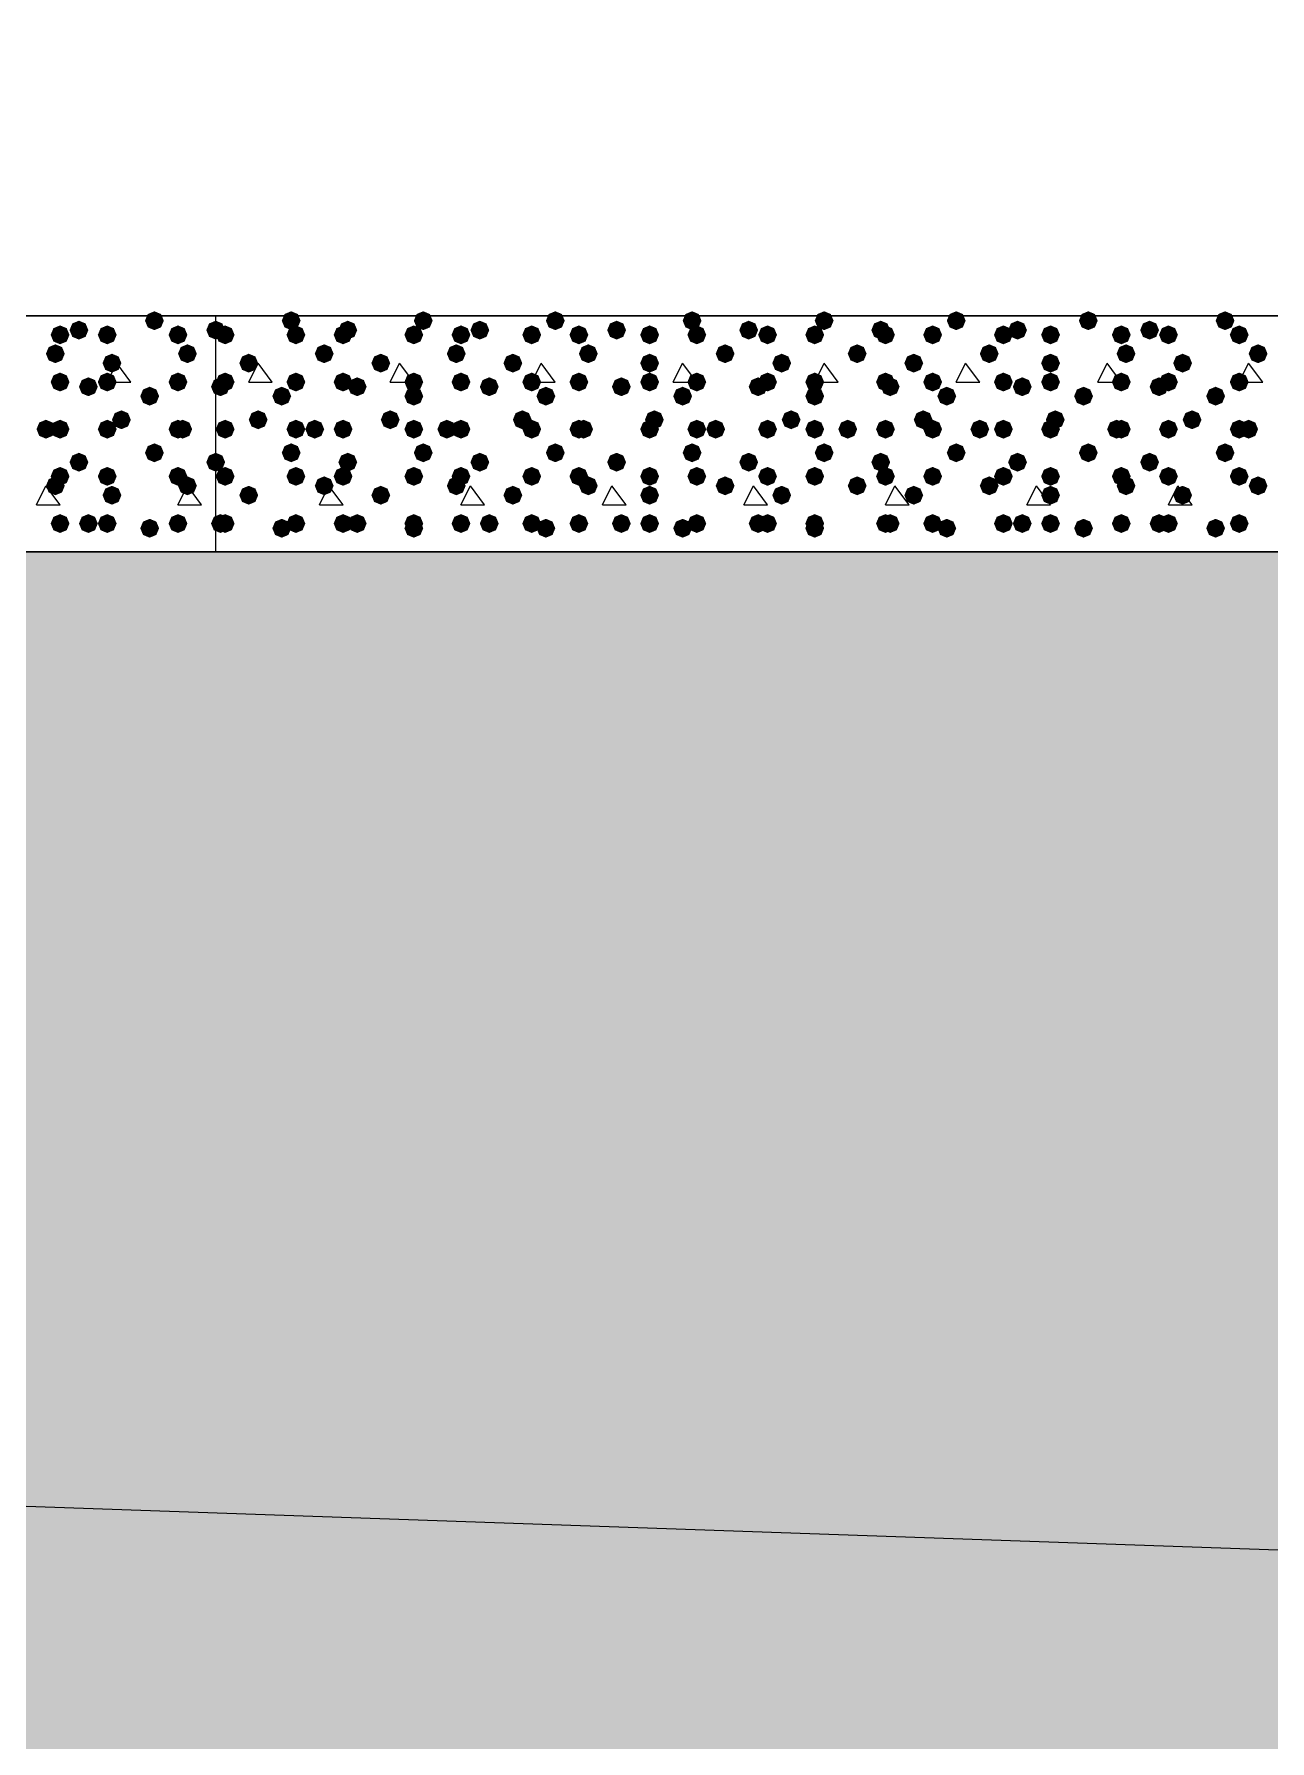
# Model space of a CAD drawing. Header units: millimetres. Extents: x 0 to 420, y 0 to 297.
# Drawn here: x 286.36 to 297.46, y 151.59 to 166.91 of the extents above; entities that cross this region are included whole.
import ezdxf

# ---------------------------------------------------------------- set-up
doc = ezdxf.new("R2010")
doc.units = ezdxf.units.MM
doc.layers.get('0').update_dxf_attribs({"linetype": 'CONTINUOUS'})

msp = doc.modelspace()

# ---------------------------------------------------------------- hatches: boundary and pattern name
at = {"true_color": 0x000007}
for points in [[(287.528, 164.338), (287.503129, 164.278204), (287.443333, 164.253333), (287.383537, 164.278204), (287.358667, 164.338), (287.383537, 164.397796), (287.443333, 164.422667), (287.503129, 164.397796)], [(286.681333, 164.211), (286.656462, 164.151204), (286.596667, 164.126333), (286.536871, 164.151204), (286.512, 164.211), (286.536871, 164.270796), (286.596667, 164.295667), (286.656462, 164.270796)], [(286.850667, 164.253333), (286.825796, 164.193537), (286.766, 164.168667), (286.706204, 164.193537), (286.681333, 164.253333), (286.706204, 164.313129), (286.766, 164.338), (286.825796, 164.313129)], [(287.104667, 164.211), (287.079796, 164.151204), (287.02, 164.126333), (286.960204, 164.151204), (286.935333, 164.211), (286.960204, 164.270796), (287.02, 164.295667), (287.079796, 164.270796)], [(287.739667, 164.211), (287.714796, 164.151204), (287.655, 164.126333), (287.595204, 164.151204), (287.570333, 164.211), (287.595204, 164.270796), (287.655, 164.295667), (287.714796, 164.270796)], [(288.078333, 164.253333), (288.053463, 164.193537), (287.993667, 164.168667), (287.933871, 164.193537), (287.909, 164.253333), (287.933871, 164.313129), (287.993667, 164.338), (288.053462, 164.313129)], [(286.639, 164.041667), (286.614129, 163.981871), (286.554333, 163.957), (286.494537, 163.981871), (286.469667, 164.041667), (286.494537, 164.101462), (286.554333, 164.126333), (286.614129, 164.101463)], [(287.824333, 164.041667), (287.799463, 163.981871), (287.739667, 163.957), (287.679871, 163.981871), (287.655, 164.041667), (287.679871, 164.101462), (287.739667, 164.126333), (287.799462, 164.101463)], [(287.147, 163.957), (287.122129, 163.897204), (287.062333, 163.872333), (287.002538, 163.897204), (286.977667, 163.957), (287.002537, 164.016796), (287.062333, 164.041667), (287.122129, 164.016796)], [(286.681333, 163.787667), (286.656462, 163.727871), (286.596667, 163.703), (286.536871, 163.727871), (286.512, 163.787667), (286.536871, 163.847462), (286.596667, 163.872333), (286.656462, 163.847463)], [(286.935333, 163.745333), (286.910462, 163.685537), (286.850667, 163.660667), (286.790871, 163.685537), (286.766, 163.745333), (286.790871, 163.805129), (286.850667, 163.83), (286.910462, 163.805129)], [(287.104667, 163.787667), (287.079796, 163.727871), (287.02, 163.703), (286.960204, 163.727871), (286.935333, 163.787667), (286.960204, 163.847462), (287.02, 163.872333), (287.079796, 163.847463)], [(287.485667, 163.660667), (287.460796, 163.600871), (287.401, 163.576), (287.341204, 163.600871), (287.316333, 163.660667), (287.341204, 163.720462), (287.401, 163.745333), (287.460796, 163.720463)], [(287.739667, 163.787667), (287.714796, 163.727871), (287.655, 163.703), (287.595204, 163.727871), (287.570333, 163.787667), (287.595204, 163.847462), (287.655, 163.872333), (287.714796, 163.847463)], [(286.554333, 163.364333), (286.529462, 163.304537), (286.469667, 163.279667), (286.409871, 163.304537), (286.385, 163.364333), (286.409871, 163.424129), (286.469667, 163.449), (286.529462, 163.424129)], [(286.681333, 163.364333), (286.656462, 163.304537), (286.596667, 163.279667), (286.536871, 163.304537), (286.512, 163.364333), (286.536871, 163.424129), (286.596667, 163.449), (286.656462, 163.424129)], [(287.104667, 163.364333), (287.079796, 163.304537), (287.02, 163.279667), (286.960204, 163.304537), (286.935333, 163.364333), (286.960204, 163.424129), (287.02, 163.449), (287.079796, 163.424129)], [(287.231667, 163.449), (287.206796, 163.389204), (287.147, 163.364333), (287.087204, 163.389204), (287.062333, 163.449), (287.087204, 163.508796), (287.147, 163.533667), (287.206796, 163.508796)], [(287.739667, 163.364333), (287.714796, 163.304537), (287.655, 163.279667), (287.595204, 163.304537), (287.570333, 163.364333), (287.595204, 163.424129), (287.655, 163.449), (287.714796, 163.424129)], [(287.782, 163.364333), (287.757129, 163.304537), (287.697333, 163.279667), (287.637538, 163.304537), (287.612667, 163.364333), (287.637537, 163.424129), (287.697333, 163.449), (287.757129, 163.424129)], [(286.850667, 163.068), (286.825796, 163.008204), (286.766, 162.983333), (286.706204, 163.008204), (286.681333, 163.068), (286.706204, 163.127796), (286.766, 163.152667), (286.825796, 163.127796)], [(287.528, 163.152667), (287.503129, 163.092871), (287.443333, 163.068), (287.383537, 163.092871), (287.358667, 163.152667), (287.383537, 163.212462), (287.443333, 163.237333), (287.503129, 163.212463)], [(288.078333, 163.068), (288.053463, 163.008204), (287.993667, 162.983333), (287.933871, 163.008204), (287.909, 163.068), (287.933871, 163.127796), (287.993667, 163.152667), (288.053462, 163.127796)], [(286.681333, 162.941), (286.656462, 162.881204), (286.596667, 162.856333), (286.536871, 162.881204), (286.512, 162.941), (286.536871, 163.000796), (286.596667, 163.025667), (286.656462, 163.000796)], [(287.104667, 162.941), (287.079796, 162.881204), (287.02, 162.856333), (286.960204, 162.881204), (286.935333, 162.941), (286.960204, 163.000796), (287.02, 163.025667), (287.079796, 163.000796)], [(287.739667, 162.941), (287.714796, 162.881204), (287.655, 162.856333), (287.595204, 162.881204), (287.570333, 162.941), (287.595204, 163.000796), (287.655, 163.025667), (287.714796, 163.000796)], [(286.639, 162.856333), (286.614129, 162.796537), (286.554333, 162.771667), (286.494537, 162.796537), (286.469667, 162.856333), (286.494537, 162.916129), (286.554333, 162.941), (286.614129, 162.916129)], [(287.147, 162.771667), (287.122129, 162.711871), (287.062333, 162.687), (287.002538, 162.711871), (286.977667, 162.771667), (287.002537, 162.831462), (287.062333, 162.856333), (287.122129, 162.831463)], [(287.824333, 162.856333), (287.799463, 162.796537), (287.739667, 162.771667), (287.679871, 162.796537), (287.655, 162.856333), (287.679871, 162.916129), (287.739667, 162.941), (287.799462, 162.916129)], [(286.681333, 162.517667), (286.656462, 162.457871), (286.596667, 162.433), (286.536871, 162.457871), (286.512, 162.517667), (286.536871, 162.577462), (286.596667, 162.602333), (286.656462, 162.577463)], [(286.935333, 162.517667), (286.910462, 162.457871), (286.850667, 162.433), (286.790871, 162.457871), (286.766, 162.517667), (286.790871, 162.577462), (286.850667, 162.602333), (286.910462, 162.577463)], [(287.104667, 162.517667), (287.079796, 162.457871), (287.02, 162.433), (286.960204, 162.457871), (286.935333, 162.517667), (286.960204, 162.577462), (287.02, 162.602333), (287.079796, 162.577463)], [(287.485667, 162.475333), (287.460796, 162.415537), (287.401, 162.390667), (287.341204, 162.415537), (287.316333, 162.475333), (287.341204, 162.535129), (287.401, 162.56), (287.460796, 162.535129)], [(287.739667, 162.517667), (287.714796, 162.457871), (287.655, 162.433), (287.595204, 162.457871), (287.570333, 162.517667), (287.595204, 162.577462), (287.655, 162.602333), (287.714796, 162.577463)]]:
    msp.add_hatch(color=0, dxfattribs=at).paths.add_polyline_path(points, flags=0)
at = {"true_color": 0x000008}
for points in [[(288.755667, 164.338), (288.730796, 164.278204), (288.671, 164.253333), (288.611204, 164.278204), (288.586333, 164.338), (288.611204, 164.397796), (288.671, 164.422667), (288.730796, 164.397796)], [(289.941, 164.338), (289.916129, 164.278204), (289.856333, 164.253333), (289.796538, 164.278204), (289.771667, 164.338), (289.796537, 164.397796), (289.856333, 164.422667), (289.916129, 164.397796)], [(291.126333, 164.338), (291.101462, 164.278204), (291.041667, 164.253333), (290.981871, 164.278204), (290.957, 164.338), (290.981871, 164.397796), (291.041667, 164.422667), (291.101462, 164.397796)], [(292.354, 164.338), (292.329129, 164.278204), (292.269333, 164.253333), (292.209538, 164.278204), (292.184667, 164.338), (292.209537, 164.397796), (292.269333, 164.422667), (292.329129, 164.397796)], [(293.539333, 164.338), (293.514462, 164.278204), (293.454667, 164.253333), (293.394871, 164.278204), (293.37, 164.338), (293.394871, 164.397796), (293.454667, 164.422667), (293.514462, 164.397796)], [(294.724667, 164.338), (294.699796, 164.278204), (294.64, 164.253333), (294.580204, 164.278204), (294.555333, 164.338), (294.580204, 164.397796), (294.64, 164.422667), (294.699796, 164.397796)], [(295.91, 164.338), (295.885129, 164.278204), (295.825333, 164.253333), (295.765538, 164.278204), (295.740667, 164.338), (295.765537, 164.397796), (295.825333, 164.422667), (295.885129, 164.397796)], [(297.137667, 164.338), (297.112796, 164.278204), (297.053, 164.253333), (296.993204, 164.278204), (296.968333, 164.338), (296.993204, 164.397796), (297.053, 164.422667), (297.112796, 164.397796)], [(288.163, 164.211), (288.138129, 164.151204), (288.078333, 164.126333), (288.018537, 164.151204), (287.993667, 164.211), (288.018537, 164.270796), (288.078333, 164.295667), (288.138129, 164.270796)], [(288.798, 164.211), (288.773129, 164.151204), (288.713333, 164.126333), (288.653537, 164.151204), (288.628667, 164.211), (288.653537, 164.270796), (288.713333, 164.295667), (288.773129, 164.270796)], [(289.221333, 164.211), (289.196462, 164.151204), (289.136667, 164.126333), (289.076871, 164.151204), (289.052, 164.211), (289.076871, 164.270796), (289.136667, 164.295667), (289.196462, 164.270796)], [(289.263667, 164.253333), (289.238796, 164.193537), (289.179, 164.168667), (289.119204, 164.193537), (289.094333, 164.253333), (289.119204, 164.313129), (289.179, 164.338), (289.238796, 164.313129)], [(289.856333, 164.211), (289.831462, 164.151204), (289.771667, 164.126333), (289.711871, 164.151204), (289.687, 164.211), (289.711871, 164.270796), (289.771667, 164.295667), (289.831462, 164.270796)], [(290.279667, 164.211), (290.254796, 164.151204), (290.195, 164.126333), (290.135204, 164.151204), (290.110333, 164.211), (290.135204, 164.270796), (290.195, 164.295667), (290.254796, 164.270796)], [(290.449, 164.253333), (290.424129, 164.193537), (290.364333, 164.168667), (290.304537, 164.193537), (290.279667, 164.253333), (290.304537, 164.313129), (290.364333, 164.338), (290.424129, 164.313129)], [(290.914667, 164.211), (290.889796, 164.151204), (290.83, 164.126333), (290.770204, 164.151204), (290.745333, 164.211), (290.770204, 164.270796), (290.83, 164.295667), (290.889796, 164.270796)], [(291.338, 164.211), (291.313129, 164.151204), (291.253333, 164.126333), (291.193537, 164.151204), (291.168667, 164.211), (291.193537, 164.270796), (291.253333, 164.295667), (291.313129, 164.270796)], [(291.676667, 164.253333), (291.651796, 164.193537), (291.592, 164.168667), (291.532204, 164.193537), (291.507333, 164.253333), (291.532204, 164.313129), (291.592, 164.338), (291.651796, 164.313129)], [(291.973, 164.211), (291.948129, 164.151204), (291.888333, 164.126333), (291.828538, 164.151204), (291.803667, 164.211), (291.828537, 164.270796), (291.888333, 164.295667), (291.948129, 164.270796)], [(292.396333, 164.211), (292.371463, 164.151204), (292.311667, 164.126333), (292.251871, 164.151204), (292.227, 164.211), (292.251871, 164.270796), (292.311667, 164.295667), (292.371462, 164.270796)], [(292.862, 164.253333), (292.837129, 164.193537), (292.777333, 164.168667), (292.717538, 164.193537), (292.692667, 164.253333), (292.717537, 164.313129), (292.777333, 164.338), (292.837129, 164.313129)], [(293.031333, 164.211), (293.006463, 164.151204), (292.946667, 164.126333), (292.886871, 164.151204), (292.862, 164.211), (292.886871, 164.270796), (292.946667, 164.295667), (293.006462, 164.270796)], [(293.454667, 164.211), (293.429796, 164.151204), (293.37, 164.126333), (293.310204, 164.151204), (293.285333, 164.211), (293.310204, 164.270796), (293.37, 164.295667), (293.429796, 164.270796)], [(294.047333, 164.253333), (294.022462, 164.193537), (293.962667, 164.168667), (293.902871, 164.193537), (293.878, 164.253333), (293.902871, 164.313129), (293.962667, 164.338), (294.022462, 164.313129)], [(294.089667, 164.211), (294.064796, 164.151204), (294.005, 164.126333), (293.945204, 164.151204), (293.920333, 164.211), (293.945204, 164.270796), (294.005, 164.295667), (294.064796, 164.270796)], [(294.513, 164.211), (294.488129, 164.151204), (294.428333, 164.126333), (294.368538, 164.151204), (294.343667, 164.211), (294.368537, 164.270796), (294.428333, 164.295667), (294.488129, 164.270796)], [(295.148, 164.211), (295.123129, 164.151204), (295.063333, 164.126333), (295.003537, 164.151204), (294.978667, 164.211), (295.003537, 164.270796), (295.063333, 164.295667), (295.123129, 164.270796)], [(295.275, 164.253333), (295.250129, 164.193537), (295.190333, 164.168667), (295.130538, 164.193537), (295.105667, 164.253333), (295.130537, 164.313129), (295.190333, 164.338), (295.250129, 164.313129)], [(295.571333, 164.211), (295.546462, 164.151204), (295.486667, 164.126333), (295.426871, 164.151204), (295.402, 164.211), (295.426871, 164.270796), (295.486667, 164.295667), (295.546462, 164.270796)], [(296.206333, 164.211), (296.181462, 164.151204), (296.121667, 164.126333), (296.061871, 164.151204), (296.037, 164.211), (296.061871, 164.270796), (296.121667, 164.295667), (296.181462, 164.270796)], [(296.460333, 164.253333), (296.435462, 164.193537), (296.375667, 164.168667), (296.315871, 164.193537), (296.291, 164.253333), (296.315871, 164.313129), (296.375667, 164.338), (296.435462, 164.313129)], [(296.629667, 164.211), (296.604796, 164.151204), (296.545, 164.126333), (296.485204, 164.151204), (296.460333, 164.211), (296.485204, 164.270796), (296.545, 164.295667), (296.604796, 164.270796)], [(297.264667, 164.211), (297.239796, 164.151204), (297.18, 164.126333), (297.120204, 164.151204), (297.095333, 164.211), (297.120204, 164.270796), (297.18, 164.295667), (297.239796, 164.270796)], [(289.052, 164.041667), (289.027129, 163.981871), (288.967333, 163.957), (288.907537, 163.981871), (288.882667, 164.041667), (288.907537, 164.101462), (288.967333, 164.126333), (289.027129, 164.101463)], [(290.237333, 164.041667), (290.212462, 163.981871), (290.152667, 163.957), (290.092871, 163.981871), (290.068, 164.041667), (290.092871, 164.101462), (290.152667, 164.126333), (290.212462, 164.101463)], [(291.422667, 164.041667), (291.397796, 163.981871), (291.338, 163.957), (291.278204, 163.981871), (291.253333, 164.041667), (291.278204, 164.101462), (291.338, 164.126333), (291.397796, 164.101463)], [(292.650333, 164.041667), (292.625463, 163.981871), (292.565667, 163.957), (292.505871, 163.981871), (292.481, 164.041667), (292.505871, 164.101462), (292.565667, 164.126333), (292.625462, 164.101463)], [(293.835667, 164.041667), (293.810796, 163.981871), (293.751, 163.957), (293.691204, 163.981871), (293.666333, 164.041667), (293.691204, 164.101462), (293.751, 164.126333), (293.810796, 164.101463)], [(295.021, 164.041667), (294.996129, 163.981871), (294.936333, 163.957), (294.876537, 163.981871), (294.851667, 164.041667), (294.876537, 164.101462), (294.936333, 164.126333), (294.996129, 164.101463)], [(296.248667, 164.041667), (296.223796, 163.981871), (296.164, 163.957), (296.104204, 163.981871), (296.079333, 164.041667), (296.104204, 164.101462), (296.164, 164.126333), (296.223796, 164.101463)], [(297.434, 164.041667), (297.409129, 163.981871), (297.349333, 163.957), (297.289537, 163.981871), (297.264667, 164.041667), (297.289537, 164.101462), (297.349333, 164.126333), (297.409129, 164.101463)], [(288.374667, 163.957), (288.349796, 163.897204), (288.29, 163.872333), (288.230204, 163.897204), (288.205333, 163.957), (288.230204, 164.016796), (288.29, 164.041667), (288.349796, 164.016796)], [(289.56, 163.957), (289.535129, 163.897204), (289.475333, 163.872333), (289.415538, 163.897204), (289.390667, 163.957), (289.415537, 164.016796), (289.475333, 164.041667), (289.535129, 164.016796)], [(290.745333, 163.957), (290.720463, 163.897204), (290.660667, 163.872333), (290.600871, 163.897204), (290.576, 163.957), (290.600871, 164.016796), (290.660667, 164.041667), (290.720462, 164.016796)], [(291.973, 163.957), (291.948129, 163.897204), (291.888333, 163.872333), (291.828538, 163.897204), (291.803667, 163.957), (291.828537, 164.016796), (291.888333, 164.041667), (291.948129, 164.016796)], [(293.158333, 163.957), (293.133462, 163.897204), (293.073667, 163.872333), (293.013871, 163.897204), (292.989, 163.957), (293.013871, 164.016796), (293.073667, 164.041667), (293.133462, 164.016796)], [(294.343667, 163.957), (294.318796, 163.897204), (294.259, 163.872333), (294.199204, 163.897204), (294.174333, 163.957), (294.199204, 164.016796), (294.259, 164.041667), (294.318796, 164.016796)], [(295.571333, 163.957), (295.546462, 163.897204), (295.486667, 163.872333), (295.426871, 163.897204), (295.402, 163.957), (295.426871, 164.016796), (295.486667, 164.041667), (295.546462, 164.016796)], [(296.756667, 163.957), (296.731796, 163.897204), (296.672, 163.872333), (296.612204, 163.897204), (296.587333, 163.957), (296.612204, 164.016796), (296.672, 164.041667), (296.731796, 164.016796)], [(288.120667, 163.745333), (288.095796, 163.685537), (288.036, 163.660667), (287.976204, 163.685537), (287.951333, 163.745333), (287.976204, 163.805129), (288.036, 163.83), (288.095796, 163.805129)], [(288.163, 163.787667), (288.138129, 163.727871), (288.078333, 163.703), (288.018537, 163.727871), (287.993667, 163.787667), (288.018537, 163.847462), (288.078333, 163.872333), (288.138129, 163.847463)], [(288.671, 163.660667), (288.646129, 163.600871), (288.586333, 163.576), (288.526538, 163.600871), (288.501667, 163.660667), (288.526537, 163.720462), (288.586333, 163.745333), (288.646129, 163.720463)], [(288.798, 163.787667), (288.773129, 163.727871), (288.713333, 163.703), (288.653537, 163.727871), (288.628667, 163.787667), (288.653537, 163.847462), (288.713333, 163.872333), (288.773129, 163.847463)], [(289.221333, 163.787667), (289.196462, 163.727871), (289.136667, 163.703), (289.076871, 163.727871), (289.052, 163.787667), (289.076871, 163.847462), (289.136667, 163.872333), (289.196462, 163.847463)], [(289.348333, 163.745333), (289.323463, 163.685537), (289.263667, 163.660667), (289.203871, 163.685537), (289.179, 163.745333), (289.203871, 163.805129), (289.263667, 163.83), (289.323462, 163.805129)], [(289.856333, 163.787667), (289.831462, 163.727871), (289.771667, 163.703), (289.711871, 163.727871), (289.687, 163.787667), (289.711871, 163.847462), (289.771667, 163.872333), (289.831462, 163.847463)], [(289.856333, 163.660667), (289.831462, 163.600871), (289.771667, 163.576), (289.711871, 163.600871), (289.687, 163.660667), (289.711871, 163.720462), (289.771667, 163.745333), (289.831462, 163.720463)], [(290.279667, 163.787667), (290.254796, 163.727871), (290.195, 163.703), (290.135204, 163.727871), (290.110333, 163.787667), (290.135204, 163.847462), (290.195, 163.872333), (290.254796, 163.847463)], [(290.533667, 163.745333), (290.508796, 163.685537), (290.449, 163.660667), (290.389204, 163.685537), (290.364333, 163.745333), (290.389204, 163.805129), (290.449, 163.83), (290.508796, 163.805129)], [(290.914667, 163.787667), (290.889796, 163.727871), (290.83, 163.703), (290.770204, 163.727871), (290.745333, 163.787667), (290.770204, 163.847462), (290.83, 163.872333), (290.889796, 163.847463)], [(291.041667, 163.660667), (291.016796, 163.600871), (290.957, 163.576), (290.897204, 163.600871), (290.872333, 163.660667), (290.897204, 163.720462), (290.957, 163.745333), (291.016796, 163.720463)], [(291.338, 163.787667), (291.313129, 163.727871), (291.253333, 163.703), (291.193537, 163.727871), (291.168667, 163.787667), (291.193537, 163.847462), (291.253333, 163.872333), (291.313129, 163.847463)], [(291.719, 163.745333), (291.694129, 163.685537), (291.634333, 163.660667), (291.574538, 163.685537), (291.549667, 163.745333), (291.574537, 163.805129), (291.634333, 163.83), (291.694129, 163.805129)], [(291.973, 163.787667), (291.948129, 163.727871), (291.888333, 163.703), (291.828538, 163.727871), (291.803667, 163.787667), (291.828537, 163.847462), (291.888333, 163.872333), (291.948129, 163.847463)], [(292.269333, 163.660667), (292.244462, 163.600871), (292.184667, 163.576), (292.124871, 163.600871), (292.1, 163.660667), (292.124871, 163.720462), (292.184667, 163.745333), (292.244462, 163.720463)], [(292.396333, 163.787667), (292.371463, 163.727871), (292.311667, 163.703), (292.251871, 163.727871), (292.227, 163.787667), (292.251871, 163.847462), (292.311667, 163.872333), (292.371462, 163.847463)], [(292.946667, 163.745333), (292.921796, 163.685537), (292.862, 163.660667), (292.802204, 163.685537), (292.777333, 163.745333), (292.802204, 163.805129), (292.862, 163.83), (292.921796, 163.805129)], [(293.031333, 163.787667), (293.006463, 163.727871), (292.946667, 163.703), (292.886871, 163.727871), (292.862, 163.787667), (292.886871, 163.847462), (292.946667, 163.872333), (293.006462, 163.847463)], [(293.454667, 163.787667), (293.429796, 163.727871), (293.37, 163.703), (293.310204, 163.727871), (293.285333, 163.787667), (293.310204, 163.847462), (293.37, 163.872333), (293.429796, 163.847463)], [(293.454667, 163.660667), (293.429796, 163.600871), (293.37, 163.576), (293.310204, 163.600871), (293.285333, 163.660667), (293.310204, 163.720462), (293.37, 163.745333), (293.429796, 163.720463)], [(294.089667, 163.787667), (294.064796, 163.727871), (294.005, 163.703), (293.945204, 163.727871), (293.920333, 163.787667), (293.945204, 163.847462), (294.005, 163.872333), (294.064796, 163.847463)], [(294.132, 163.745333), (294.107129, 163.685537), (294.047333, 163.660667), (293.987538, 163.685537), (293.962667, 163.745333), (293.987537, 163.805129), (294.047333, 163.83), (294.107129, 163.805129)], [(294.513, 163.787667), (294.488129, 163.727871), (294.428333, 163.703), (294.368538, 163.727871), (294.343667, 163.787667), (294.368537, 163.847462), (294.428333, 163.872333), (294.488129, 163.847463)], [(294.64, 163.660667), (294.615129, 163.600871), (294.555333, 163.576), (294.495538, 163.600871), (294.470667, 163.660667), (294.495537, 163.720462), (294.555333, 163.745333), (294.615129, 163.720463)], [(295.148, 163.787667), (295.123129, 163.727871), (295.063333, 163.703), (295.003537, 163.727871), (294.978667, 163.787667), (295.003537, 163.847462), (295.063333, 163.872333), (295.123129, 163.847463)], [(295.317333, 163.745333), (295.292462, 163.685537), (295.232667, 163.660667), (295.172871, 163.685537), (295.148, 163.745333), (295.172871, 163.805129), (295.232667, 163.83), (295.292462, 163.805129)], [(295.571333, 163.787667), (295.546462, 163.727871), (295.486667, 163.703), (295.426871, 163.727871), (295.402, 163.787667), (295.426871, 163.847462), (295.486667, 163.872333), (295.546462, 163.847463)], [(295.867667, 163.660667), (295.842796, 163.600871), (295.783, 163.576), (295.723204, 163.600871), (295.698333, 163.660667), (295.723204, 163.720462), (295.783, 163.745333), (295.842796, 163.720463)], [(296.206333, 163.787667), (296.181462, 163.727871), (296.121667, 163.703), (296.061871, 163.727871), (296.037, 163.787667), (296.061871, 163.847462), (296.121667, 163.872333), (296.181462, 163.847463)], [(296.545, 163.745333), (296.520129, 163.685537), (296.460333, 163.660667), (296.400538, 163.685537), (296.375667, 163.745333), (296.400537, 163.805129), (296.460333, 163.83), (296.520129, 163.805129)], [(296.629667, 163.787667), (296.604796, 163.727871), (296.545, 163.703), (296.485204, 163.727871), (296.460333, 163.787667), (296.485204, 163.847462), (296.545, 163.872333), (296.604796, 163.847463)], [(297.053, 163.660667), (297.028129, 163.600871), (296.968333, 163.576), (296.908537, 163.600871), (296.883667, 163.660667), (296.908537, 163.720462), (296.968333, 163.745333), (297.028129, 163.720463)], [(297.264667, 163.787667), (297.239796, 163.727871), (297.18, 163.703), (297.120204, 163.727871), (297.095333, 163.787667), (297.120204, 163.847462), (297.18, 163.872333), (297.239796, 163.847463)], [(288.163, 163.364333), (288.138129, 163.304537), (288.078333, 163.279667), (288.018537, 163.304537), (287.993667, 163.364333), (288.018537, 163.424129), (288.078333, 163.449), (288.138129, 163.424129)], [(288.459333, 163.449), (288.434463, 163.389204), (288.374667, 163.364333), (288.314871, 163.389204), (288.29, 163.449), (288.314871, 163.508796), (288.374667, 163.533667), (288.434462, 163.508796)], [(288.798, 163.364333), (288.773129, 163.304537), (288.713333, 163.279667), (288.653537, 163.304537), (288.628667, 163.364333), (288.653537, 163.424129), (288.713333, 163.449), (288.773129, 163.424129)], [(288.967333, 163.364333), (288.942462, 163.304537), (288.882667, 163.279667), (288.822871, 163.304537), (288.798, 163.364333), (288.822871, 163.424129), (288.882667, 163.449), (288.942462, 163.424129)], [(289.221333, 163.364333), (289.196462, 163.304537), (289.136667, 163.279667), (289.076871, 163.304537), (289.052, 163.364333), (289.076871, 163.424129), (289.136667, 163.449), (289.196462, 163.424129)], [(289.644667, 163.449), (289.619796, 163.389204), (289.56, 163.364333), (289.500204, 163.389204), (289.475333, 163.449), (289.500204, 163.508796), (289.56, 163.533667), (289.619796, 163.508796)], [(289.856333, 163.364333), (289.831462, 163.304537), (289.771667, 163.279667), (289.711871, 163.304537), (289.687, 163.364333), (289.711871, 163.424129), (289.771667, 163.449), (289.831462, 163.424129)], [(290.152667, 163.364333), (290.127796, 163.304537), (290.068, 163.279667), (290.008204, 163.304537), (289.983333, 163.364333), (290.008204, 163.424129), (290.068, 163.449), (290.127796, 163.424129)], [(290.279667, 163.364333), (290.254796, 163.304537), (290.195, 163.279667), (290.135204, 163.304537), (290.110333, 163.364333), (290.135204, 163.424129), (290.195, 163.449), (290.254796, 163.424129)], [(290.83, 163.449), (290.805129, 163.389204), (290.745333, 163.364333), (290.685538, 163.389204), (290.660667, 163.449), (290.685537, 163.508796), (290.745333, 163.533667), (290.805129, 163.508796)], [(290.914667, 163.364333), (290.889796, 163.304537), (290.83, 163.279667), (290.770204, 163.304537), (290.745333, 163.364333), (290.770204, 163.424129), (290.83, 163.449), (290.889796, 163.424129)], [(291.338, 163.364333), (291.313129, 163.304537), (291.253333, 163.279667), (291.193537, 163.304537), (291.168667, 163.364333), (291.193537, 163.424129), (291.253333, 163.449), (291.313129, 163.424129)], [(291.380333, 163.364333), (291.355463, 163.304537), (291.295667, 163.279667), (291.235871, 163.304537), (291.211, 163.364333), (291.235871, 163.424129), (291.295667, 163.449), (291.355462, 163.424129)], [(291.973, 163.364333), (291.948129, 163.304537), (291.888333, 163.279667), (291.828538, 163.304537), (291.803667, 163.364333), (291.828537, 163.424129), (291.888333, 163.449), (291.948129, 163.424129)], [(292.015333, 163.449), (291.990463, 163.389204), (291.930667, 163.364333), (291.870871, 163.389204), (291.846, 163.449), (291.870871, 163.508796), (291.930667, 163.533667), (291.990462, 163.508796)], [(292.396333, 163.364333), (292.371463, 163.304537), (292.311667, 163.279667), (292.251871, 163.304537), (292.227, 163.364333), (292.251871, 163.424129), (292.311667, 163.449), (292.371462, 163.424129)], [(292.565667, 163.364333), (292.540796, 163.304537), (292.481, 163.279667), (292.421204, 163.304537), (292.396333, 163.364333), (292.421204, 163.424129), (292.481, 163.449), (292.540796, 163.424129)], [(293.031333, 163.364333), (293.006463, 163.304537), (292.946667, 163.279667), (292.886871, 163.304537), (292.862, 163.364333), (292.886871, 163.424129), (292.946667, 163.449), (293.006462, 163.424129)], [(293.243, 163.449), (293.218129, 163.389204), (293.158333, 163.364333), (293.098538, 163.389204), (293.073667, 163.449), (293.098537, 163.508796), (293.158333, 163.533667), (293.218129, 163.508796)], [(293.454667, 163.364333), (293.429796, 163.304537), (293.37, 163.279667), (293.310204, 163.304537), (293.285333, 163.364333), (293.310204, 163.424129), (293.37, 163.449), (293.429796, 163.424129)], [(293.751, 163.364333), (293.726129, 163.304537), (293.666333, 163.279667), (293.606537, 163.304537), (293.581667, 163.364333), (293.606537, 163.424129), (293.666333, 163.449), (293.726129, 163.424129)], [(294.089667, 163.364333), (294.064796, 163.304537), (294.005, 163.279667), (293.945204, 163.304537), (293.920333, 163.364333), (293.945204, 163.424129), (294.005, 163.449), (294.064796, 163.424129)], [(294.428333, 163.449), (294.403462, 163.389204), (294.343667, 163.364333), (294.283871, 163.389204), (294.259, 163.449), (294.283871, 163.508796), (294.343667, 163.533667), (294.403462, 163.508796)], [(294.513, 163.364333), (294.488129, 163.304537), (294.428333, 163.279667), (294.368538, 163.304537), (294.343667, 163.364333), (294.368537, 163.424129), (294.428333, 163.449), (294.488129, 163.424129)], [(294.936333, 163.364333), (294.911462, 163.304537), (294.851667, 163.279667), (294.791871, 163.304537), (294.767, 163.364333), (294.791871, 163.424129), (294.851667, 163.449), (294.911462, 163.424129)], [(295.148, 163.364333), (295.123129, 163.304537), (295.063333, 163.279667), (295.003537, 163.304537), (294.978667, 163.364333), (295.003537, 163.424129), (295.063333, 163.449), (295.123129, 163.424129)], [(295.571333, 163.364333), (295.546462, 163.304537), (295.486667, 163.279667), (295.426871, 163.304537), (295.402, 163.364333), (295.426871, 163.424129), (295.486667, 163.449), (295.546462, 163.424129)], [(295.613667, 163.449), (295.588796, 163.389204), (295.529, 163.364333), (295.469204, 163.389204), (295.444333, 163.449), (295.469204, 163.508796), (295.529, 163.533667), (295.588796, 163.508796)], [(296.164, 163.364333), (296.139129, 163.304537), (296.079333, 163.279667), (296.019537, 163.304537), (295.994667, 163.364333), (296.019537, 163.424129), (296.079333, 163.449), (296.139129, 163.424129)], [(296.206333, 163.364333), (296.181462, 163.304537), (296.121667, 163.279667), (296.061871, 163.304537), (296.037, 163.364333), (296.061871, 163.424129), (296.121667, 163.449), (296.181462, 163.424129)], [(296.629667, 163.364333), (296.604796, 163.304537), (296.545, 163.279667), (296.485204, 163.304537), (296.460333, 163.364333), (296.485204, 163.424129), (296.545, 163.449), (296.604796, 163.424129)], [(296.841333, 163.449), (296.816462, 163.389204), (296.756667, 163.364333), (296.696871, 163.389204), (296.672, 163.449), (296.696871, 163.508796), (296.756667, 163.533667), (296.816462, 163.508796)], [(297.264667, 163.364333), (297.239796, 163.304537), (297.18, 163.279667), (297.120204, 163.304537), (297.095333, 163.364333), (297.120204, 163.424129), (297.18, 163.449), (297.239796, 163.424129)], [(297.349333, 163.364333), (297.324462, 163.304537), (297.264667, 163.279667), (297.204871, 163.304537), (297.18, 163.364333), (297.204871, 163.424129), (297.264667, 163.449), (297.324462, 163.424129)], [(288.755667, 163.152667), (288.730796, 163.092871), (288.671, 163.068), (288.611204, 163.092871), (288.586333, 163.152667), (288.611204, 163.212462), (288.671, 163.237333), (288.730796, 163.212463)], [(289.263667, 163.068), (289.238796, 163.008204), (289.179, 162.983333), (289.119204, 163.008204), (289.094333, 163.068), (289.119204, 163.127796), (289.179, 163.152667), (289.238796, 163.127796)], [(289.941, 163.152667), (289.916129, 163.092871), (289.856333, 163.068), (289.796538, 163.092871), (289.771667, 163.152667), (289.796537, 163.212462), (289.856333, 163.237333), (289.916129, 163.212463)], [(290.449, 163.068), (290.424129, 163.008204), (290.364333, 162.983333), (290.304537, 163.008204), (290.279667, 163.068), (290.304537, 163.127796), (290.364333, 163.152667), (290.424129, 163.127796)], [(291.126333, 163.152667), (291.101462, 163.092871), (291.041667, 163.068), (290.981871, 163.092871), (290.957, 163.152667), (290.981871, 163.212462), (291.041667, 163.237333), (291.101462, 163.212463)], [(291.676667, 163.068), (291.651796, 163.008204), (291.592, 162.983333), (291.532204, 163.008204), (291.507333, 163.068), (291.532204, 163.127796), (291.592, 163.152667), (291.651796, 163.127796)], [(292.354, 163.152667), (292.329129, 163.092871), (292.269333, 163.068), (292.209538, 163.092871), (292.184667, 163.152667), (292.209537, 163.212462), (292.269333, 163.237333), (292.329129, 163.212463)], [(292.862, 163.068), (292.837129, 163.008204), (292.777333, 162.983333), (292.717538, 163.008204), (292.692667, 163.068), (292.717537, 163.127796), (292.777333, 163.152667), (292.837129, 163.127796)], [(293.539333, 163.152667), (293.514462, 163.092871), (293.454667, 163.068), (293.394871, 163.092871), (293.37, 163.152667), (293.394871, 163.212462), (293.454667, 163.237333), (293.514462, 163.212463)], [(294.047333, 163.068), (294.022462, 163.008204), (293.962667, 162.983333), (293.902871, 163.008204), (293.878, 163.068), (293.902871, 163.127796), (293.962667, 163.152667), (294.022462, 163.127796)], [(294.724667, 163.152667), (294.699796, 163.092871), (294.64, 163.068), (294.580204, 163.092871), (294.555333, 163.152667), (294.580204, 163.212462), (294.64, 163.237333), (294.699796, 163.212463)], [(295.275, 163.068), (295.250129, 163.008204), (295.190333, 162.983333), (295.130538, 163.008204), (295.105667, 163.068), (295.130537, 163.127796), (295.190333, 163.152667), (295.250129, 163.127796)], [(295.91, 163.152667), (295.885129, 163.092871), (295.825333, 163.068), (295.765538, 163.092871), (295.740667, 163.152667), (295.765537, 163.212462), (295.825333, 163.237333), (295.885129, 163.212463)], [(296.460333, 163.068), (296.435462, 163.008204), (296.375667, 162.983333), (296.315871, 163.008204), (296.291, 163.068), (296.315871, 163.127796), (296.375667, 163.152667), (296.435462, 163.127796)], [(297.137667, 163.152667), (297.112796, 163.092871), (297.053, 163.068), (296.993204, 163.092871), (296.968333, 163.152667), (296.993204, 163.212462), (297.053, 163.237333), (297.112796, 163.212463)], [(288.163, 162.941), (288.138129, 162.881204), (288.078333, 162.856333), (288.018537, 162.881204), (287.993667, 162.941), (288.018537, 163.000796), (288.078333, 163.025667), (288.138129, 163.000796)], [(288.798, 162.941), (288.773129, 162.881204), (288.713333, 162.856333), (288.653537, 162.881204), (288.628667, 162.941), (288.653537, 163.000796), (288.713333, 163.025667), (288.773129, 163.000796)], [(289.221333, 162.941), (289.196462, 162.881204), (289.136667, 162.856333), (289.076871, 162.881204), (289.052, 162.941), (289.076871, 163.000796), (289.136667, 163.025667), (289.196462, 163.000796)], [(289.856333, 162.941), (289.831462, 162.881204), (289.771667, 162.856333), (289.711871, 162.881204), (289.687, 162.941), (289.711871, 163.000796), (289.771667, 163.025667), (289.831462, 163.000796)], [(290.279667, 162.941), (290.254796, 162.881204), (290.195, 162.856333), (290.135204, 162.881204), (290.110333, 162.941), (290.135204, 163.000796), (290.195, 163.025667), (290.254796, 163.000796)], [(290.914667, 162.941), (290.889796, 162.881204), (290.83, 162.856333), (290.770204, 162.881204), (290.745333, 162.941), (290.770204, 163.000796), (290.83, 163.025667), (290.889796, 163.000796)], [(291.338, 162.941), (291.313129, 162.881204), (291.253333, 162.856333), (291.193537, 162.881204), (291.168667, 162.941), (291.193537, 163.000796), (291.253333, 163.025667), (291.313129, 163.000796)], [(291.973, 162.941), (291.948129, 162.881204), (291.888333, 162.856333), (291.828538, 162.881204), (291.803667, 162.941), (291.828537, 163.000796), (291.888333, 163.025667), (291.948129, 163.000796)], [(292.396333, 162.941), (292.371463, 162.881204), (292.311667, 162.856333), (292.251871, 162.881204), (292.227, 162.941), (292.251871, 163.000796), (292.311667, 163.025667), (292.371462, 163.000796)], [(293.031333, 162.941), (293.006463, 162.881204), (292.946667, 162.856333), (292.886871, 162.881204), (292.862, 162.941), (292.886871, 163.000796), (292.946667, 163.025667), (293.006462, 163.000796)], [(293.454667, 162.941), (293.429796, 162.881204), (293.37, 162.856333), (293.310204, 162.881204), (293.285333, 162.941), (293.310204, 163.000796), (293.37, 163.025667), (293.429796, 163.000796)], [(294.089667, 162.941), (294.064796, 162.881204), (294.005, 162.856333), (293.945204, 162.881204), (293.920333, 162.941), (293.945204, 163.000796), (294.005, 163.025667), (294.064796, 163.000796)], [(294.513, 162.941), (294.488129, 162.881204), (294.428333, 162.856333), (294.368538, 162.881204), (294.343667, 162.941), (294.368537, 163.000796), (294.428333, 163.025667), (294.488129, 163.000796)], [(295.148, 162.941), (295.123129, 162.881204), (295.063333, 162.856333), (295.003537, 162.881204), (294.978667, 162.941), (295.003537, 163.000796), (295.063333, 163.025667), (295.123129, 163.000796)], [(295.571333, 162.941), (295.546462, 162.881204), (295.486667, 162.856333), (295.426871, 162.881204), (295.402, 162.941), (295.426871, 163.000796), (295.486667, 163.025667), (295.546462, 163.000796)], [(296.206333, 162.941), (296.181462, 162.881204), (296.121667, 162.856333), (296.061871, 162.881204), (296.037, 162.941), (296.061871, 163.000796), (296.121667, 163.025667), (296.181462, 163.000796)], [(296.629667, 162.941), (296.604796, 162.881204), (296.545, 162.856333), (296.485204, 162.881204), (296.460333, 162.941), (296.485204, 163.000796), (296.545, 163.025667), (296.604796, 163.000796)], [(297.264667, 162.941), (297.239796, 162.881204), (297.18, 162.856333), (297.120204, 162.881204), (297.095333, 162.941), (297.120204, 163.000796), (297.18, 163.025667), (297.239796, 163.000796)], [(288.374667, 162.771667), (288.349796, 162.711871), (288.29, 162.687), (288.230204, 162.711871), (288.205333, 162.771667), (288.230204, 162.831462), (288.29, 162.856333), (288.349796, 162.831463)], [(289.052, 162.856333), (289.027129, 162.796537), (288.967333, 162.771667), (288.907537, 162.796537), (288.882667, 162.856333), (288.907537, 162.916129), (288.967333, 162.941), (289.027129, 162.916129)], [(289.56, 162.771667), (289.535129, 162.711871), (289.475333, 162.687), (289.415538, 162.711871), (289.390667, 162.771667), (289.415537, 162.831462), (289.475333, 162.856333), (289.535129, 162.831463)], [(290.237333, 162.856333), (290.212462, 162.796537), (290.152667, 162.771667), (290.092871, 162.796537), (290.068, 162.856333), (290.092871, 162.916129), (290.152667, 162.941), (290.212462, 162.916129)], [(290.745333, 162.771667), (290.720463, 162.711871), (290.660667, 162.687), (290.600871, 162.711871), (290.576, 162.771667), (290.600871, 162.831462), (290.660667, 162.856333), (290.720462, 162.831463)], [(291.422667, 162.856333), (291.397796, 162.796537), (291.338, 162.771667), (291.278204, 162.796537), (291.253333, 162.856333), (291.278204, 162.916129), (291.338, 162.941), (291.397796, 162.916129)], [(291.973, 162.771667), (291.948129, 162.711871), (291.888333, 162.687), (291.828538, 162.711871), (291.803667, 162.771667), (291.828537, 162.831462), (291.888333, 162.856333), (291.948129, 162.831463)], [(292.650333, 162.856333), (292.625463, 162.796537), (292.565667, 162.771667), (292.505871, 162.796537), (292.481, 162.856333), (292.505871, 162.916129), (292.565667, 162.941), (292.625462, 162.916129)], [(293.158333, 162.771667), (293.133462, 162.711871), (293.073667, 162.687), (293.013871, 162.711871), (292.989, 162.771667), (293.013871, 162.831462), (293.073667, 162.856333), (293.133462, 162.831463)], [(293.835667, 162.856333), (293.810796, 162.796537), (293.751, 162.771667), (293.691204, 162.796537), (293.666333, 162.856333), (293.691204, 162.916129), (293.751, 162.941), (293.810796, 162.916129)], [(294.343667, 162.771667), (294.318796, 162.711871), (294.259, 162.687), (294.199204, 162.711871), (294.174333, 162.771667), (294.199204, 162.831462), (294.259, 162.856333), (294.318796, 162.831463)], [(295.021, 162.856333), (294.996129, 162.796537), (294.936333, 162.771667), (294.876537, 162.796537), (294.851667, 162.856333), (294.876537, 162.916129), (294.936333, 162.941), (294.996129, 162.916129)], [(295.571333, 162.771667), (295.546462, 162.711871), (295.486667, 162.687), (295.426871, 162.711871), (295.402, 162.771667), (295.426871, 162.831462), (295.486667, 162.856333), (295.546462, 162.831463)], [(296.248667, 162.856333), (296.223796, 162.796537), (296.164, 162.771667), (296.104204, 162.796537), (296.079333, 162.856333), (296.104204, 162.916129), (296.164, 162.941), (296.223796, 162.916129)], [(296.756667, 162.771667), (296.731796, 162.711871), (296.672, 162.687), (296.612204, 162.711871), (296.587333, 162.771667), (296.612204, 162.831462), (296.672, 162.856333), (296.731796, 162.831463)], [(297.434, 162.856333), (297.409129, 162.796537), (297.349333, 162.771667), (297.289537, 162.796537), (297.264667, 162.856333), (297.289537, 162.916129), (297.349333, 162.941), (297.409129, 162.916129)], [(288.120667, 162.517667), (288.095796, 162.457871), (288.036, 162.433), (287.976204, 162.457871), (287.951333, 162.517667), (287.976204, 162.577462), (288.036, 162.602333), (288.095796, 162.577463)], [(288.163, 162.517667), (288.138129, 162.457871), (288.078333, 162.433), (288.018537, 162.457871), (287.993667, 162.517667), (288.018537, 162.577462), (288.078333, 162.602333), (288.138129, 162.577463)], [(288.671, 162.475333), (288.646129, 162.415537), (288.586333, 162.390667), (288.526538, 162.415537), (288.501667, 162.475333), (288.526537, 162.535129), (288.586333, 162.56), (288.646129, 162.535129)], [(288.798, 162.517667), (288.773129, 162.457871), (288.713333, 162.433), (288.653537, 162.457871), (288.628667, 162.517667), (288.653537, 162.577462), (288.713333, 162.602333), (288.773129, 162.577463)], [(289.221333, 162.517667), (289.196462, 162.457871), (289.136667, 162.433), (289.076871, 162.457871), (289.052, 162.517667), (289.076871, 162.577462), (289.136667, 162.602333), (289.196462, 162.577463)], [(289.348333, 162.517667), (289.323463, 162.457871), (289.263667, 162.433), (289.203871, 162.457871), (289.179, 162.517667), (289.203871, 162.577462), (289.263667, 162.602333), (289.323462, 162.577463)], [(289.856333, 162.517667), (289.831462, 162.457871), (289.771667, 162.433), (289.711871, 162.457871), (289.687, 162.517667), (289.711871, 162.577462), (289.771667, 162.602333), (289.831462, 162.577463)], [(289.856333, 162.475333), (289.831462, 162.415537), (289.771667, 162.390667), (289.711871, 162.415537), (289.687, 162.475333), (289.711871, 162.535129), (289.771667, 162.56), (289.831462, 162.535129)], [(290.279667, 162.517667), (290.254796, 162.457871), (290.195, 162.433), (290.135204, 162.457871), (290.110333, 162.517667), (290.135204, 162.577462), (290.195, 162.602333), (290.254796, 162.577463)], [(290.533667, 162.517667), (290.508796, 162.457871), (290.449, 162.433), (290.389204, 162.457871), (290.364333, 162.517667), (290.389204, 162.577462), (290.449, 162.602333), (290.508796, 162.577463)], [(290.914667, 162.517667), (290.889796, 162.457871), (290.83, 162.433), (290.770204, 162.457871), (290.745333, 162.517667), (290.770204, 162.577462), (290.83, 162.602333), (290.889796, 162.577463)], [(291.041667, 162.475333), (291.016796, 162.415537), (290.957, 162.390667), (290.897204, 162.415537), (290.872333, 162.475333), (290.897204, 162.535129), (290.957, 162.56), (291.016796, 162.535129)], [(291.338, 162.517667), (291.313129, 162.457871), (291.253333, 162.433), (291.193537, 162.457871), (291.168667, 162.517667), (291.193537, 162.577462), (291.253333, 162.602333), (291.313129, 162.577463)], [(291.719, 162.517667), (291.694129, 162.457871), (291.634333, 162.433), (291.574538, 162.457871), (291.549667, 162.517667), (291.574537, 162.577462), (291.634333, 162.602333), (291.694129, 162.577463)], [(291.973, 162.517667), (291.948129, 162.457871), (291.888333, 162.433), (291.828538, 162.457871), (291.803667, 162.517667), (291.828537, 162.577462), (291.888333, 162.602333), (291.948129, 162.577463)], [(292.269333, 162.475333), (292.244462, 162.415537), (292.184667, 162.390667), (292.124871, 162.415537), (292.1, 162.475333), (292.124871, 162.535129), (292.184667, 162.56), (292.244462, 162.535129)], [(292.396333, 162.517667), (292.371463, 162.457871), (292.311667, 162.433), (292.251871, 162.457871), (292.227, 162.517667), (292.251871, 162.577462), (292.311667, 162.602333), (292.371462, 162.577463)], [(292.946667, 162.517667), (292.921796, 162.457871), (292.862, 162.433), (292.802204, 162.457871), (292.777333, 162.517667), (292.802204, 162.577462), (292.862, 162.602333), (292.921796, 162.577463)], [(293.031333, 162.517667), (293.006463, 162.457871), (292.946667, 162.433), (292.886871, 162.457871), (292.862, 162.517667), (292.886871, 162.577462), (292.946667, 162.602333), (293.006462, 162.577463)], [(293.454667, 162.517667), (293.429796, 162.457871), (293.37, 162.433), (293.310204, 162.457871), (293.285333, 162.517667), (293.310204, 162.577462), (293.37, 162.602333), (293.429796, 162.577463)], [(293.454667, 162.475333), (293.429796, 162.415537), (293.37, 162.390667), (293.310204, 162.415537), (293.285333, 162.475333), (293.310204, 162.535129), (293.37, 162.56), (293.429796, 162.535129)], [(294.089667, 162.517667), (294.064796, 162.457871), (294.005, 162.433), (293.945204, 162.457871), (293.920333, 162.517667), (293.945204, 162.577462), (294.005, 162.602333), (294.064796, 162.577463)], [(294.132, 162.517667), (294.107129, 162.457871), (294.047333, 162.433), (293.987538, 162.457871), (293.962667, 162.517667), (293.987537, 162.577462), (294.047333, 162.602333), (294.107129, 162.577463)], [(294.513, 162.517667), (294.488129, 162.457871), (294.428333, 162.433), (294.368538, 162.457871), (294.343667, 162.517667), (294.368537, 162.577462), (294.428333, 162.602333), (294.488129, 162.577463)], [(294.64, 162.475333), (294.615129, 162.415537), (294.555333, 162.390667), (294.495538, 162.415537), (294.470667, 162.475333), (294.495537, 162.535129), (294.555333, 162.56), (294.615129, 162.535129)], [(295.148, 162.517667), (295.123129, 162.457871), (295.063333, 162.433), (295.003537, 162.457871), (294.978667, 162.517667), (295.003537, 162.577462), (295.063333, 162.602333), (295.123129, 162.577463)], [(295.317333, 162.517667), (295.292462, 162.457871), (295.232667, 162.433), (295.172871, 162.457871), (295.148, 162.517667), (295.172871, 162.577462), (295.232667, 162.602333), (295.292462, 162.577463)], [(295.571333, 162.517667), (295.546462, 162.457871), (295.486667, 162.433), (295.426871, 162.457871), (295.402, 162.517667), (295.426871, 162.577462), (295.486667, 162.602333), (295.546462, 162.577463)], [(295.867667, 162.475333), (295.842796, 162.415537), (295.783, 162.390667), (295.723204, 162.415537), (295.698333, 162.475333), (295.723204, 162.535129), (295.783, 162.56), (295.842796, 162.535129)], [(296.206333, 162.517667), (296.181462, 162.457871), (296.121667, 162.433), (296.061871, 162.457871), (296.037, 162.517667), (296.061871, 162.577462), (296.121667, 162.602333), (296.181462, 162.577463)], [(296.545, 162.517667), (296.520129, 162.457871), (296.460333, 162.433), (296.400538, 162.457871), (296.375667, 162.517667), (296.400537, 162.577462), (296.460333, 162.602333), (296.520129, 162.577463)], [(296.629667, 162.517667), (296.604796, 162.457871), (296.545, 162.433), (296.485204, 162.457871), (296.460333, 162.517667), (296.485204, 162.577462), (296.545, 162.602333), (296.604796, 162.577463)], [(297.053, 162.475333), (297.028129, 162.415537), (296.968333, 162.390667), (296.908537, 162.415537), (296.883667, 162.475333), (296.908537, 162.535129), (296.968333, 162.56), (297.028129, 162.535129)], [(297.264667, 162.517667), (297.239796, 162.457871), (297.18, 162.433), (297.120204, 162.457871), (297.095333, 162.517667), (297.120204, 162.577462), (297.18, 162.602333), (297.239796, 162.577463)]]:
    msp.add_hatch(color=0, dxfattribs=at).paths.add_polyline_path(points, flags=0)
h = msp.add_hatch(color=0, dxfattribs=at)
h.paths.add_polyline_path([(385.826, 162.263667), (39.708667, 162.263667), (385.826, 150.241)], flags=0)
h.paths.add_polyline_path([(39.708667, 162.263667), (385.826, 150.241), (39.708667, 150.241)], flags=0)

# ---------------------------------------------------------------- linework, layer by layer
at = {"color": 0, "true_color": 0x000007}
for points in [[(38.650333, 185.547), (38.650333, 162.263667), (386.884333, 162.263667), (386.884333, 185.547), (224.409, 185.547), (224.409, 206.756), (201.125667, 206.756), (201.125667, 185.547)], [(38.650333, 185.547), (38.650333, 162.263667), (386.884333, 162.263667), (386.884333, 185.547), (224.409, 185.547), (224.409, 206.756), (201.125667, 206.756), (201.125667, 185.547)], [(285.877, 164.380333), (285.877, 162.263667), (287.993667, 162.263667), (287.993667, 164.380333)]]:
    msp.add_lwpolyline(points, close=True, dxfattribs=at)
at = {"color": 0, "true_color": 0x0000fd}
msp.add_lwpolyline([(40.767, 164.380333), (384.767667, 164.380333), (384.767667, 183.430333), (222.292333, 183.430333), (222.292333, 204.639333), (203.242333, 204.639333), (203.242333, 183.430333), (40.767, 183.430333)], close=True, dxfattribs=at)
at = {"color": 0, "true_color": 0x000007}
for points in [[(307.043667, 164.380333), (287.993667, 164.380333)], [(287.02, 163.787667), (287.104667, 163.957)], [(287.231667, 163.787667), (287.104667, 163.957)], [(287.02, 163.787667), (287.231667, 163.787667)], [(286.385, 162.687), (286.469667, 162.856333)], [(286.596667, 162.687), (286.469667, 162.856333)], [(287.655, 162.687), (287.739667, 162.856333)], [(287.866667, 162.687), (287.739667, 162.856333)], [(286.385, 162.687), (286.596667, 162.687)], [(287.655, 162.687), (287.866667, 162.687)], [(287.993667, 162.263667), (307.043667, 162.263667)]]:
    msp.add_lwpolyline(points, dxfattribs=at)
at = {"color": 0, "true_color": 0x000008}
for points in [[(288.29, 163.787667), (288.374667, 163.957)], [(288.501667, 163.787667), (288.374667, 163.957)], [(289.56, 163.787667), (289.644667, 163.957)], [(289.771667, 163.787667), (289.644667, 163.957)], [(290.83, 163.787667), (290.914667, 163.957)], [(291.041667, 163.787667), (290.914667, 163.957)], [(292.1, 163.787667), (292.184667, 163.957)], [(292.311667, 163.787667), (292.184667, 163.957)], [(293.37, 163.787667), (293.454667, 163.957)], [(293.581667, 163.787667), (293.454667, 163.957)], [(294.64, 163.787667), (294.724667, 163.957)], [(294.851667, 163.787667), (294.724667, 163.957)], [(295.91, 163.787667), (295.994667, 163.957)], [(296.121667, 163.787667), (295.994667, 163.957)], [(297.18, 163.787667), (297.264667, 163.957)], [(297.391667, 163.787667), (297.264667, 163.957)], [(288.29, 163.787667), (288.501667, 163.787667)], [(289.56, 163.787667), (289.771667, 163.787667)], [(290.83, 163.787667), (291.041667, 163.787667)], [(292.1, 163.787667), (292.311667, 163.787667)], [(293.37, 163.787667), (293.581667, 163.787667)], [(294.64, 163.787667), (294.851667, 163.787667)], [(295.91, 163.787667), (296.121667, 163.787667)], [(297.18, 163.787667), (297.391667, 163.787667)], [(288.925, 162.687), (289.009667, 162.856333)], [(289.136667, 162.687), (289.009667, 162.856333)], [(290.195, 162.687), (290.279667, 162.856333)], [(290.406667, 162.687), (290.279667, 162.856333)], [(291.465, 162.687), (291.549667, 162.856333)], [(291.676667, 162.687), (291.549667, 162.856333)], [(292.735, 162.687), (292.819667, 162.856333)], [(292.946667, 162.687), (292.819667, 162.856333)], [(294.005, 162.687), (294.089667, 162.856333)], [(294.216667, 162.687), (294.089667, 162.856333)], [(295.275, 162.687), (295.359667, 162.856333)], [(295.486667, 162.687), (295.359667, 162.856333)], [(296.545, 162.687), (296.629667, 162.856333)], [(296.756667, 162.687), (296.629667, 162.856333)], [(288.925, 162.687), (289.136667, 162.687)], [(290.195, 162.687), (290.406667, 162.687)], [(291.465, 162.687), (291.676667, 162.687)], [(292.735, 162.687), (292.946667, 162.687)], [(294.005, 162.687), (294.216667, 162.687)], [(295.275, 162.687), (295.486667, 162.687)], [(296.545, 162.687), (296.756667, 162.687)]]:
    msp.add_lwpolyline(points, dxfattribs=at)
for points in [[(385.826, 162.263667), (39.708667, 162.263667), (385.826, 150.241)], [(39.708667, 162.263667), (385.826, 150.241), (39.708667, 150.241)]]:
    msp.add_lwpolyline(points, close=True, dxfattribs=at)

doc.saveas('drawing.dxf')
